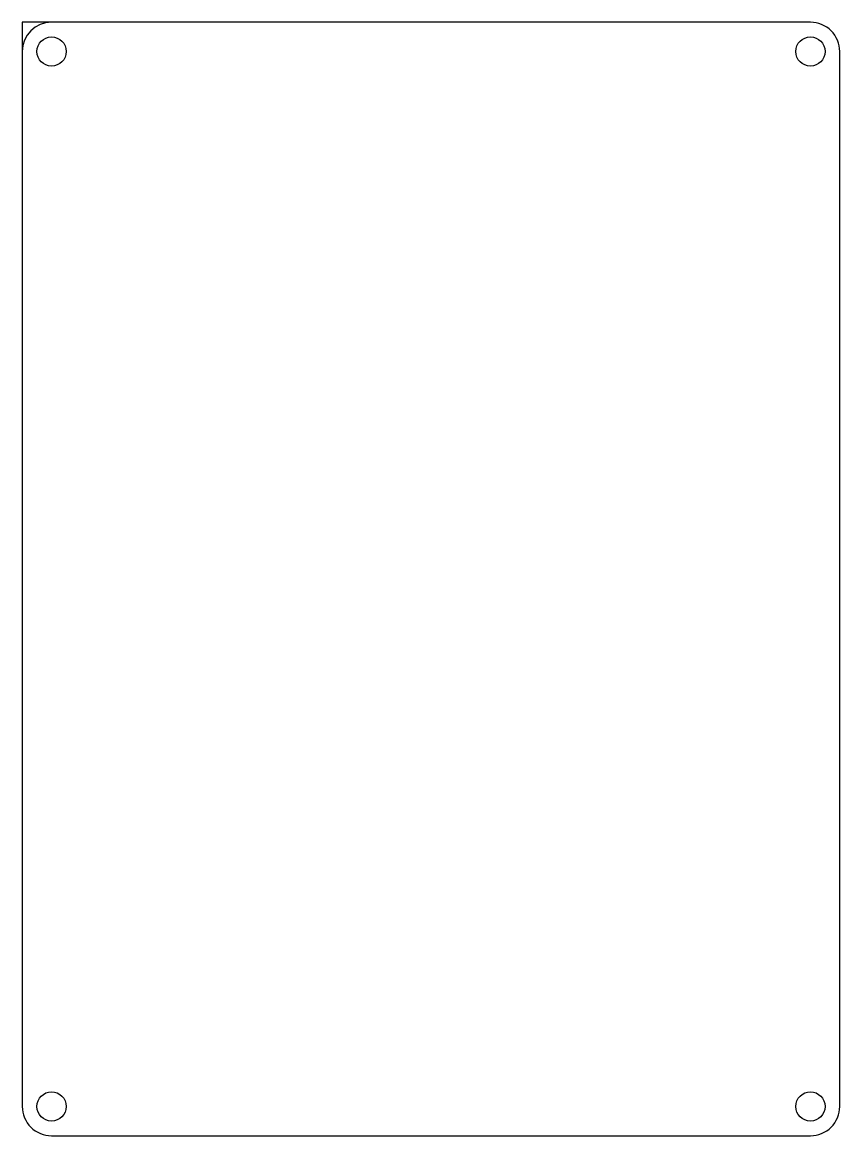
# Model space of a CAD drawing. Header units: inches. Extents: x -0.12 to 3.18, y -4.38 to 0.12.
import ezdxf

# ---------------------------------------------------------------- set-up
doc = ezdxf.new("R2010")
doc.units = ezdxf.units.IN
doc.layers.get('0').update_dxf_attribs({"linetype": 'CONTINUOUS'})

msp = doc.modelspace()

# ---------------------------------------------------------------- linework, layer by layer
msp.add_lwpolyline([(0, -4.3787), (3.0638, -4.3787, 0.414214), (3.1819, -4.2606), (3.1819, 0, 0.414214), (3.0638, 0.1181), (0, 0.1181), (-0.1181, 0.1181), (-0.1181, 0), (-0.1181, -4.2606, 0.414214)], format="xyb", close=True)
for centre in [(0, 0), (3.0638, 0), (0, -4.2606), (3.0638, -4.2606)]:
    msp.add_circle(centre, 0.0591)
msp.add_arc((0, 0), 0.1181, 90, 180)

doc.saveas('drawing.dxf')
